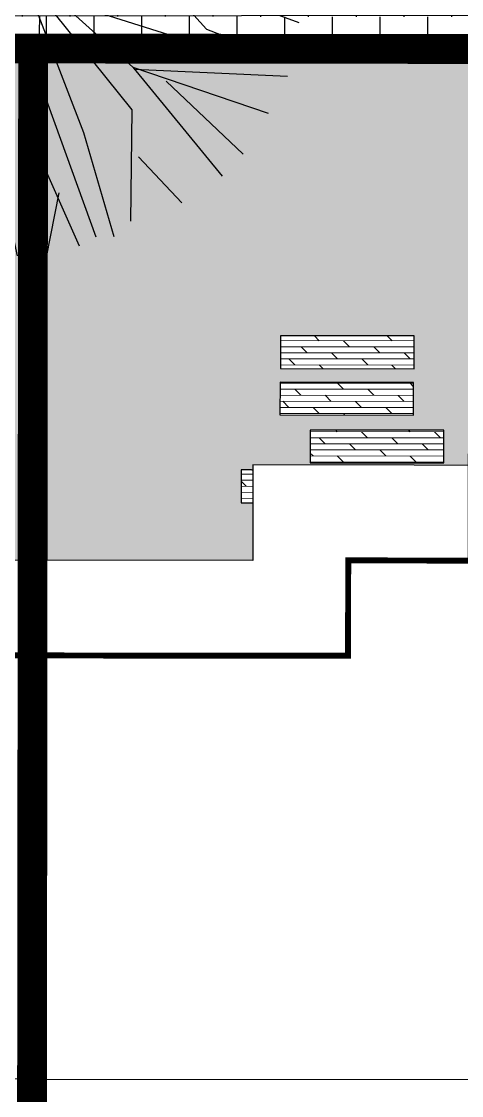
# Model space of a CAD drawing. Header units: millimetres. Extents: x -1030105 to 906887, y -616134 to 1220667.
# Drawn here: x -548834 to -541451, y -466910 to -448886 of the extents above; entities that cross this region are included whole.
import ezdxf

# ---------------------------------------------------------------- set-up
doc = ezdxf.new("R2010")
doc.units = ezdxf.units.MM
doc.header["$MEASUREMENT"] = 0
for name, pattern in [('240930  KHU B- TMB gời inno$0$HIDDEN_FEATURES', [0.16, 0.12, -0.04]), ('DASHED', [0.75, 0.5, -0.25]), ('HIDDEN', [9.525, 6.35, -3.175])]:
    doc.linetypes.add(name, pattern=pattern)
doc.layers.get('Defpoints').update_dxf_attribs({"color": 1})
doc.layers.add('+ toa do mong', color=7, linetype='Continuous', true_color=0xfa1a05)
for name, color, linetype, lineweight in [('240930  KHU B- TMB gời inno$0$A-WALL', 1, 'Continuous', 30), ('GFA', 6, 'Continuous', 0), ('HATCH', 8, 'Continuous', 5), ('QH_HTKT_GT_Chigioixaydung', 7, 'DASHED', 20)]:
    doc.layers.add(name, color=color, linetype=linetype, lineweight=lineweight)
for name, color, linetype in [('240930  KHU B- TMB gời inno$0$DA-WALL-LOW', 1, 'Continuous'), ('240930  KHU B- TMB gời inno$0$TMB-KHU B-XREF$0$Xref-LBC-Plot$0$DA-SITE-CNTR1', 8, 'Continuous'), ('240930  KHU B- TMB gời inno$0$XREF_LBC_ZONE B_BEACH VILLA 22 11 11$0$DA-FLOR-OTLN', 9, 'Continuous'), ('240930  KHU B- TMB gời inno$0$XREF_LBC_ZONE B_BEACH VILLA 22 11 11$0$DA-FLOR-PATT', 251, 'Continuous'), ('240930  KHU B- TMB gời inno$0$XREF_LBC_ZONE B_BEACH VILLA 22 11 11$0$DA-WALL-LOW', 1, 'Continuous'), ('DA-LANS-TREE', 7, 'Continuous'), ('KTCQ CẢNH QUAN', 192, 'Continuous'), ('N-cay lon', 192, 'Continuous'), ('ranh dat', 7, 'Continuous'), ('TMB-KHU B-XREF$0$Xref-LBC-Plot$0$DA-SITE-CNTR1', 8, 'Continuous')]:
    doc.layers.add(name, color=color, linetype=linetype)
doc.layers.add('TMB-KHU B-XREF$0$GRASS', color=95, linetype='Continuous', lineweight=0, transparency=0.6)

# ---------------------------------------------------------------- blocks, each defined once
blk = doc.blocks.new('*U1352')
at = {"ltscale": 0.2}
blk.add_wipeout([(1098, 2400), (1098, 0), (0, 0), (0, 2400)], dxfattribs=at)
at = {"linetype": '240930  KHU B- TMB gời inno$0$HIDDEN_FEATURES', "ltscale": 20}
blk.add_lwpolyline([(0, 2400), (0, 0), (1098, 0), (1098, 2400)], close=True, dxfattribs=at)
blk = doc.blocks.new('*U1353')
at = {"ltscale": 0.2}
blk.add_wipeout([(1098, 2242), (1098, 0), (0, 0), (0, 2242)], dxfattribs=at)
at = {"linetype": '240930  KHU B- TMB gời inno$0$HIDDEN_FEATURES', "ltscale": 20}
blk.add_lwpolyline([(0, 2242), (0, 0), (1098, 0), (1098, 2242)], close=True, dxfattribs=at)
blk = doc.blocks.new('*U1354')
at = {"ltscale": 0.2}
blk.add_wipeout([(549, 2935), (549, 0), (0, 0), (0, 2935)], dxfattribs=at)
at = {"linetype": '240930  KHU B- TMB gời inno$0$HIDDEN_FEATURES', "ltscale": 20}
blk.add_lwpolyline([(0, 2935), (0, 0), (549, 0), (549, 2935)], close=True, dxfattribs=at)
blk = doc.blocks.new('*U1391')
at = {"ltscale": 0.2}
blk.add_wipeout([(549, 2242), (549, 0), (0, 0), (0, 2242)], dxfattribs=at)
at = {"color": 0, "linetype": 'ByBlock', "ltscale": 0.2}
blk.add_lwpolyline([(0, 2242), (0, 0), (549, 0), (549, 2242)], close=True, dxfattribs=at)
blk = doc.blocks.new('240930  KHU B- TMB gời inno$0$sdfdfedfre r')
at = {"layer": 'Defpoints', "color": 252, "elevation": 0}
blk.add_lwpolyline([(20000.074, -1680.868), (20000.074, -1679.967), (19998.074, -1679.967), (19998.074, -1680.868)], close=True, dxfattribs=at)
at = {"color": 252}
blk.add_wipeout([(19993.074, -1639.252), (20007.332, -1639.252), (20007.332, -1644.752), (20005.274, -1644.752), (20005.274, -1658.868), (20006.474, -1658.868), (20006.474, -1666.468), (20005.274, -1666.468), (20005.274, -1684.268), (20005.474, -1684.268), (20005.474, -1687.018), (20000.374, -1687.018), (20000.374, -1684.268), (20000.274, -1684.268), (20000.274, -1686.768), (20000.074, -1686.768), (20000.074, -1680.868), (19998.074, -1680.868), (19998.074, -1681.399), (19998.574, -1681.399), (19998.574, -1681.899), (19995.574, -1681.899), (19995.574, -1682.168), (19992.774, -1682.168), (19992.774, -1679.967), (19992.574, -1679.967), (19992.574, -1658.868), (19993.074, -1658.868)], dxfattribs=at).dxf.layer = '240930  KHU B- TMB gời inno$0$A-WALL'
at = {"layer": '240930  KHU B- TMB gời inno$0$XREF_LBC_ZONE B_BEACH VILLA 22 11 11$0$DA-FLOR-PATT'}
h = blk.add_hatch(dxfattribs=at)
h.set_pattern_fill('DASH', color=153, scale=0.04)
h.set_pattern_definition([(360, (20057.18209, -1552.47807), (0.127, 0.127), [0.127, -0.127])])
h.paths.add_polyline_path([(19993.406, -1680.006), (19994.206, -1680.006), (19994.206, -1680.806), (19993.406, -1680.806)], flags=16)
h.paths.add_polyline_path([(19995.454, -1678.718), (19995.454, -1682.068), (19992.874, -1682.068), (19992.874, -1678.718)])
at = {"layer": '240930  KHU B- TMB gời inno$0$XREF_LBC_ZONE B_BEACH VILLA 22 11 11$0$DA-FLOR-OTLN'}
for points in [[(19995.574, -1678.618), (19995.574, -1682.168), (19992.774, -1682.168), (19992.774, -1678.618)], [(19995.454, -1678.718), (19995.454, -1682.068), (19992.874, -1682.068), (19992.874, -1678.718)]]:
    blk.add_lwpolyline(points, close=True, dxfattribs=at)
at = {"layer": '240930  KHU B- TMB gời inno$0$XREF_LBC_ZONE B_BEACH VILLA 22 11 11$0$DA-FLOR-OTLN', "elevation": 0}
blk.add_lwpolyline([(19998.074, -1681.899), (19998.074, -1678.968), (19996.074, -1678.968), (19996.074, -1681.899)], close=True, dxfattribs=at)
at = {"layer": '240930  KHU B- TMB gời inno$0$XREF_LBC_ZONE B_BEACH VILLA 22 11 11$0$DA-FLOR-PATT'}
for points in [[(19994.206, -1680.006), (19994.206, -1680.806), (19993.406, -1680.806), (19993.406, -1680.006)], [(19994.106, -1680.106), (19994.106, -1680.706), (19993.506, -1680.706), (19993.506, -1680.106)]]:
    blk.add_lwpolyline(points, close=True, dxfattribs=at)
at = {"layer": '240930  KHU B- TMB gời inno$0$XREF_LBC_ZONE B_BEACH VILLA 22 11 11$0$DA-FLOR-PATT', "extrusion": (-1.10945e-15, -4.83519e-08, -1), "xscale": 0.001, "yscale": 0.001, "zscale": -0.001, "rotation": 270}
for name, p in [('*U1353', (-19999.009, -1683.146, 0)), ('*U1354', (-19999.009, -1684.39, 0)), ('*U1391', (-19999.472, -1685.062, 0)), ('*U1391', (-19998.964, -1685.863, 0)), ('*U1391', (-19998.97, -1686.642, 0))]:
    blk.add_blockref(name, p, dxfattribs=at)
blk.add_blockref('*U1352', (-19998.474, -1681.899, 0), dxfattribs=at)
at = {"layer": 'GFA', "true_color": 0x8c7854}
h = blk.add_hatch(dxfattribs=at)
h.set_pattern_fill('DOLMIT', color=35, scale=0.407086, angle=180)
h.set_pattern_definition([(180, (0, 0), (3e-17, -0.10177157847), []), (225, (0, 0), (0.2035431566, -0.2035431566), [0.1439267465, -0.287853493])])
h.paths.add_polyline_path([(19998.474, -1681.899), (19996.074, -1681.899), (19996.074, -1682.997), (19998.474, -1682.997)])
h.paths.add_polyline_path([(19999.009, -1683.146), (19996.767, -1683.146), (19996.767, -1684.244), (19999.009, -1684.244)])
h.paths.add_polyline_path([(19999.009, -1684.39), (19996.074, -1684.39), (19996.074, -1684.939), (19999.009, -1684.939)])
h.paths.add_polyline_path([(19999.472, -1685.062), (19997.23, -1685.062), (19997.23, -1685.611), (19999.472, -1685.611)])
h.paths.add_polyline_path([(19998.964, -1685.863), (19996.722, -1685.863), (19996.722, -1686.412), (19998.964, -1686.412)])
h.paths.add_polyline_path([(19998.97, -1686.642), (19996.728, -1686.642), (19996.728, -1687.191), (19998.97, -1687.191)])
at = {"layer": '240930  KHU B- TMB gời inno$0$DA-WALL-LOW', "color": 252}
blk.add_lwpolyline([(19996.074, -1679.967), (19996.074, -1681.899), (19998.074, -1681.899), (19998.074, -1681.268)], dxfattribs=at)
at = {"layer": '240930  KHU B- TMB gời inno$0$XREF_LBC_ZONE B_BEACH VILLA 22 11 11$0$DA-FLOR-OTLN'}
blk.add_line((19996.074, -1681.899, 0), (19998.074, -1681.899, 0), dxfattribs=at)
at = {"layer": '240930  KHU B- TMB gời inno$0$XREF_LBC_ZONE B_BEACH VILLA 22 11 11$0$DA-WALL-LOW', "color": 252, "elevation": 0}
for points in [[(19995.574, -1681.399), (19995.574, -1681.899), (19996.074, -1681.899), (19996.074, -1681.399)], [(19995.624, -1681.849), (19996.024, -1681.849), (19996.024, -1681.449), (19995.624, -1681.449)], [(19998.074, -1681.399), (19998.074, -1681.899), (19998.574, -1681.899), (19998.574, -1681.399)], [(19998.124, -1681.849), (19998.524, -1681.849), (19998.524, -1681.449), (19998.124, -1681.449)]]:
    blk.add_lwpolyline(points, close=True, dxfattribs=at)
at = {"color": 2}
blk.add_wipeout([(19992.574, -1683.423), (19996.269, -1683.423), (19996.269, -1685.023), (19999.924, -1685.023), (19999.924, -1685.168), (20000.269, -1685.168), (20000.269, -1686.873), (20004.674, -1686.873), (20004.674, -1685.168), (20005.019, -1685.168), (20005.019, -1669.923), (20006.424, -1669.923), (20006.424, -1662.113), (20000.269, -1662.113), (20000.269, -1664.468), (19999.179, -1664.468), (19999.179, -1663.313), (19992.574, -1663.313)], dxfattribs=at).dxf.layer = 'Defpoints'
blk.add_wipeout([(20004.674, -1686.873), (20004.674, -1685.168), (20005.019, -1685.168), (20005.019, -1669.923), (20006.424, -1669.923), (20006.424, -1662.113), (20000.269, -1662.113), (20000.269, -1664.468), (19999.179, -1664.468), (19999.179, -1663.313), (19992.574, -1663.313), (19992.574, -1683.423), (19996.269, -1683.423), (19996.269, -1685.023), (19999.924, -1685.023), (19999.924, -1685.168), (20000.269, -1685.168), (20000.269, -1686.873)], dxfattribs=at).dxf.layer = 'HATCH'
at = {"layer": '+ toa do mong', "linetype": 'HIDDEN', "ltscale": 100, "const_width": 0.1}
blk.add_lwpolyline([(19999.924, -1685.023), (19999.924, -1685.168), (20005.019, -1685.168), (20005.019, -1664.468), (19992.574, -1664.468), (19992.574, -1681.823), (19997.869, -1681.823), (19997.869, -1683.423), (19999.924, -1683.423), (19999.924, -1685.168)], dxfattribs=at)
at = {"color": 7}
blk.add_lwpolyline([(20000.269, -1685.023), (20000.269, -1685.168), (20005.019, -1685.168), (20005.019, -1664.468), (19992.574, -1664.468), (19992.574, -1673.113)], dxfattribs=at)
blk.add_lwpolyline([(20001.679, -1673.113), (20001.679, -1685.023), (19996.269, -1685.023), (19996.269, -1683.423), (19992.574, -1683.423), (19992.574, -1673.113)], close=True, dxfattribs=at)
at = {"color": 252}
blk.add_lwpolyline([(20000.079, -1674.713), (20000.079, -1683.423), (19997.869, -1683.423), (19997.869, -1681.823), (19992.574, -1681.823), (19992.574, -1674.713)], close=True, dxfattribs=at)
blk = doc.blocks.new('240930  KHU B- TMB gời inno$0$A$C55f665a7')
at = {"rotation": 179.9999999999999}
blk.add_blockref('240930  KHU B- TMB gời inno$0$sdfdfedfre r', (20461.388, -1776.954), dxfattribs=at)
at = {"xscale": -0.9999999999999991, "rotation": 179.9999999999999}
blk.add_blockref('240930  KHU B- TMB gời inno$0$sdfdfedfre r', (-19523.76, -1776.954), dxfattribs=at)
blk = doc.blocks.new('11')
at = {"layer": 'N-cay lon', "color": 66, "linetype": 'Continuous', "true_color": 0x50710f, "extrusion": (0, 0, -1)}
for p, q in [((-0.849, 8.622), (1.045, 15.306)), ((2.994, 11.385), (1.862, 15.226)), ((-4.134, 8.75), (-3.54, 14.777)), ((-0.612, 5.458), (-2.685, 15.085)), ((-0.83, 8.817), (-2.005, 15.018)), ((-0.849, 8.622), (-0.898, 15.105)), ((3.013, 11.579), (3.339, 14.884)), ((-2.689, 3.896), (-6.259, 13.67)), ((4.571, 9.266), (6.917, 13.55)), ((4.552, 9.072), (8.764, 12.779)), ((5.859, 5.606), (8.9, 12.766)), ((-7.106, 7.865), (-9.443, 12.021)), ((5.859, 5.606), (10.534, 11.231)), ((-4.753, 6.651), (-11.384, 10.446)), ((-10.388, 6.618), (-12.452, 9.373)), ((5.859, 5.606), (11.742, 9.541)), ((0.096, 0.089), (12.636, 8.864)), ((-7.977, 5.988), (-13.168, 7.677)), ((8.523, 4.755), (12.794, 7.671)), ((-5.739, 3.608), (-13.4, 6.718)), ((-8.907, 3.527), (-14.021, 5.994)), ((4.677, 3.367), (13.884, 6.189)), ((-9.719, 0.859), (-14, 4.814)), ((9.224, 3.508), (14.449, 4.956)), ((6.839, 0.209), (13.984, 4.413)), ((8.898, 0.203), (14.762, 3.944)), ((10.063, 0.873), (15.172, 2.529)), ((-11.781, 2.24), (-15.084, 2.173)), ((9.889, 0.498), (15.059, -0.012)), ((-8.084, -0.676), (-15.469, -0.341)), ((-8.084, -0.676), (-14.628, -4.35)), ((-8.22, -0.662), (-13.867, -6.388)), ((-9.813, -1.487), (-15.35, -1.923)), ((4.995, -1.768), (15.275, -1.996)), ((0.761, -2.921), (8.429, -11.529)), ((3.501, -2.995), (9.809, -11.468)), ((-2.755, -3.753), (-12.173, -8.714)), ((9.506, -3.39), (14.85, -3.524)), ((11.683, -3.605), (14.27, -5.234)), ((-9.186, -4.886), (-13.089, -6.857)), ((-5.338, -4.872), (-9.186, -4.886)), ((-1.412, -5.455), (-0.739, -13.963)), ((-3.646, -5.824), (-9.799, -11.107)), ((7.684, -6.548), (12.758, -8.029)), ((7.82, -6.561), (13.028, -6.682)), ((9.531, -7.319), (11.284, -10.436)), ((1.953, -7.554), (8.14, -13.071)), ((-6.344, -8.11), (-8.048, -12.85)), ((2.673, -8.606), (3.848, -14.807)), ((-0.979, -9.424), (2.74, -14.894)), ((-2.669, -9.847), (-2.098, -15.203)), ((4.21, -9.739), (5.187, -13.761))]:
    blk.add_line(p, q, dxfattribs=at)
at = {"layer": 'N-cay lon', "color": 66, "linetype": 'Continuous', "true_color": 0x5d8311, "extrusion": (0, 0, -1)}
for p, q in [((0.134, 0.477), (2.994, 11.385)), ((-2.821, 1.161), (-7.977, 5.988))]:
    blk.add_line(p, q, dxfattribs=at)
at = {"layer": 'N-cay lon', "color": 63, "linetype": 'Continuous', "true_color": 0xb1e746, "extrusion": (0, 0, -1)}
for p, q in [((0.096, 0.089), (4.552, 9.072)), ((-0.002, 0.491), (-0.849, 8.622)), ((-0.41, 0.531), (-4.753, 6.651)), ((0.096, 0.089), (5.859, 5.606)), ((-0.565, 0.35), (-8.907, 3.527)), ((2.564, 0.042), (9.224, 3.508)), ((-0.293, 0.323), (-9.719, 0.859)), ((-0.313, 0.129), (-8.084, -0.676)), ((-0.429, 0.337), (-3.646, -5.824)), ((-0.04, 0.102), (-2.669, -9.847)), ((0.096, 0.089), (8.898, 0.203)), ((0.096, 0.089), (9.506, -3.39)), ((0.096, 0.089), (7.684, -6.548)), ((-2.955, -0.2), (-9.518, -4.068)), ((-0.06, -0.092), (1.953, -7.554))]:
    blk.add_line(p, q, dxfattribs=at)
blk.add_circle((0, 0), 0.321, dxfattribs=at)

msp = doc.modelspace()

# ---------------------------------------------------------------- hatches: boundary and pattern name
at = {"layer": 'TMB-KHU B-XREF$0$GRASS', "true_color": 0x3d6827}
h = msp.add_hatch(dxfattribs=at)
h.set_pattern_fill('CROSS', color=79, scale=2000, angle=-0.0605062)
h.set_pattern_definition([(359.939493816, (-1186721561.66, -431575606.1), (500.52773717, 499.47170523), [250, -750]), (89.939493816, (-1186721436.8, -431575731.24), (-499.47170523, 500.52773717), [250, -750])])
h.paths.add_polyline_path([(-532195.447, -504328.015), (-532160.438, -449322.924), (-565163.916, -449301.919), (-565166.564, -451809.425), (-598159.414, -451774.583), (-598156.774, -449274.584), (-631159.133, -449239.733), (-631161.773, -451739.731), (-664164.132, -451704.88), (-664161.492, -449204.881), (-697163.851, -449170.03), (-697166.491, -451670.028), (-730182.461, -451635.162), (-730237.884, -504117.412)])

# ---------------------------------------------------------------- next in the draw order: block references
at = {"extrusion": (2.64092e-09, -1.16997e-09, 1), "xscale": 1000, "yscale": 1000, "zscale": 1000, "rotation": 359.939493815354}
msp.add_blockref('240930  KHU B- TMB gời inno$0$A$C55f665a7', (-1017362.464, -363899.137, 200.73), dxfattribs=at)

# ---------------------------------------------------------------- next in the draw order: hatches: boundary and pattern name
at = {"layer": 'DA-LANS-TREE', "true_color": 0xc1a88b}
h = msp.add_hatch(dxfattribs=at)
h.set_pattern_fill('AR-B88', color=253, scale=100, angle=-0.0605062)
h.set_pattern_definition([(359.939493816, (-1186721561.66, -431575606.1), (0.84482555, 799.9995539), []), (89.939493816, (-1186721561.66, -431575606.1), (-399.15495141, 800.42196669), [800, -800])])
h.paths.add_polyline_path([(-538580.565, -446360.725), (-538464.077, -449351.106), (-565136.232, -449321.692), (-565133.799, -446348.87), (-539077.35, -446370.193, 0.009938495)])

# ---------------------------------------------------------------- next in the draw order: linework, layer by layer
at = {"layer": '240930  KHU B- TMB gời inno$0$TMB-KHU B-XREF$0$Xref-LBC-Plot$0$DA-SITE-CNTR1'}
for points in [[(-548636.242, -449339.888), (-565136.232, -449321.692), (-565138.997, -451829.198), (-565196.892, -504326.764), (-548696.894, -504338.038)], [(-532137.679, -449358.083), (-548636.242, -449339.888), (-548696.894, -504338.038), (-532195.469, -504349.312)]]:
    msp.add_lwpolyline(points, close=True, dxfattribs=at)
at = {"layer": 'QH_HTKT_GT_Chigioixaydung', "ltscale": 6, "const_width": 500, "flags": 128}
msp.add_lwpolyline([(-598198.939, -504296.542), (-583745.232, -504314.091), (-581698.95, -504315.49), (-565196.892, -504326.764), (-548696.894, -504338.038), (-532195.469, -504349.312), (-532137.679, -449358.083), (-548636.242, -449339.888), (-565136.232, -449321.692), (-565138.997, -451829.198), (-581641.047, -451810.999), (-598141.037, -451792.803), (-598138.28, -449292.804), (-614638.27, -449274.608), (-631133.506, -449256.417), (-631136.263, -451756.415), (-631141.017, -451756.41), (-647641.007, -451738.214), (-664140.997, -451720.018), (-664138.24, -449220.019), (-680638.23, -449201.823), (-697138.22, -449183.627), (-697140.977, -451683.625), (-713640.967, -451665.429), (-727156.948, -451650.523), (-730156.946, -451647.215), (-730214.824, -504129.462), (-725120.899, -504135.747), (-713698.847, -504149.712), (-697198.859, -504169.885), (-680698.871, -504190.057), (-680060.347, -504190.838), (-664198.886, -504212.706), (-647698.901, -504235.455), (-641706.038, -504243.718), (-631198.915, -504256.475), (-614698.927, -504276.509)], close=True, dxfattribs=at)
at = {"layer": 'ranh dat'}
for points in [[(-548636.242, -449339.888), (-565136.232, -449321.692), (-565138.997, -451829.198), (-565196.892, -504326.764), (-548696.894, -504338.038)], [(-532137.679, -449358.083), (-548636.242, -449339.888), (-548696.894, -504338.038), (-532195.469, -504349.312)]]:
    msp.add_lwpolyline(points, close=True, dxfattribs=at)
at = {"layer": 'TMB-KHU B-XREF$0$Xref-LBC-Plot$0$DA-SITE-CNTR1', "extrusion": (2.65549e-09, 1.26306e-08, 1), "const_width": 500, "elevation": -0.163}
msp.add_lwpolyline([(-548696.866, -504321.428), (-548638.782, -449319.36)], dxfattribs=at)

# ---------------------------------------------------------------- next in the draw order: block references
at = {"layer": 'KTCQ CẢNH QUAN', "xscale": 320.0000000000005, "yscale": 320.0000000000005, "zscale": 320.0000000000005, "rotation": 131.9977580735893}
msp.add_blockref('11', (-548859.522, -447874.669), dxfattribs=at)

doc.saveas('drawing.dxf')
